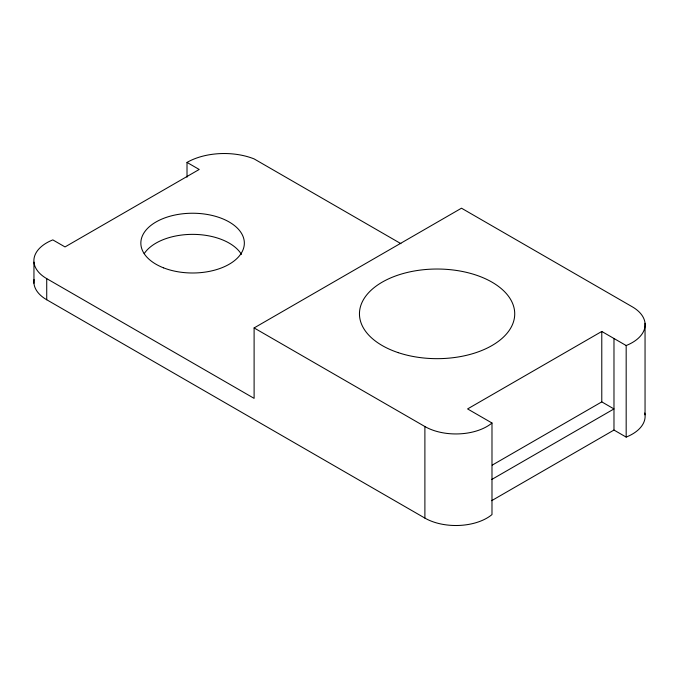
<?xml version="1.0" encoding="UTF-8"?>
<svg xmlns="http://www.w3.org/2000/svg" width="679" height="679" viewBox="0 0 679 679"><rect width="100%" height="100%" fill="white"/><g stroke="black" fill="none" stroke-linecap="round" stroke-linejoin="round"><path stroke-width="1.02" d="M187.014 177.211L187.014 162.417L199.21 169.461L65.023 246.935L52.826 239.891A43.846 25.318 0 0 0 46.724 278.628L254.107 398.361L254.107 327.932L461.491 208.198L632.276 306.798A43.846 25.318 0 0 1 626.174 345.535L626.174 437.098L613.977 430.053L491.655 500.678M626.174 345.535L601.781 331.454L467.585 408.928L491.986 423.009L491.986 514.572A43.846 25.318 0 0 1 424.893 518.094L46.724 299.762A43.846 25.318 0 0 1 34.06 279.57M492.233 465.123L601.781 401.883L613.977 408.928L491.655 479.544M400.924 243.668L254.107 158.903A52.614 30.377 0 0 0 187.014 162.417M254.107 327.932L424.893 426.531A43.846 25.318 0 0 0 491.986 423.009M645.05 323.297L645.05 414.861M613.977 338.49L613.977 430.053M601.781 331.454L601.781 401.883M424.893 426.531L424.893 518.094M46.724 278.628L46.724 299.762M33.95 262.128L33.95 283.262M644.753 413.019A43.846 25.318 0 0 1 626.174 437.098M144.203 253.64A51.757 29.884 0 0 1 193.303 234.365A51.757 29.884 0 0 1 241.469 254.413M163.554 267.849A51.757 29.884 0 0 0 244.211 245.263A51.757 29.884 0 0 0 170.013 216.228A51.757 29.884 0 0 0 163.554 267.849M398.276 352.664A77.635 44.822 0 0 0 514.724 313.842A77.635 44.822 0 0 0 398.276 275.029A77.635 44.822 0 0 0 398.276 352.664"/></g></svg>
